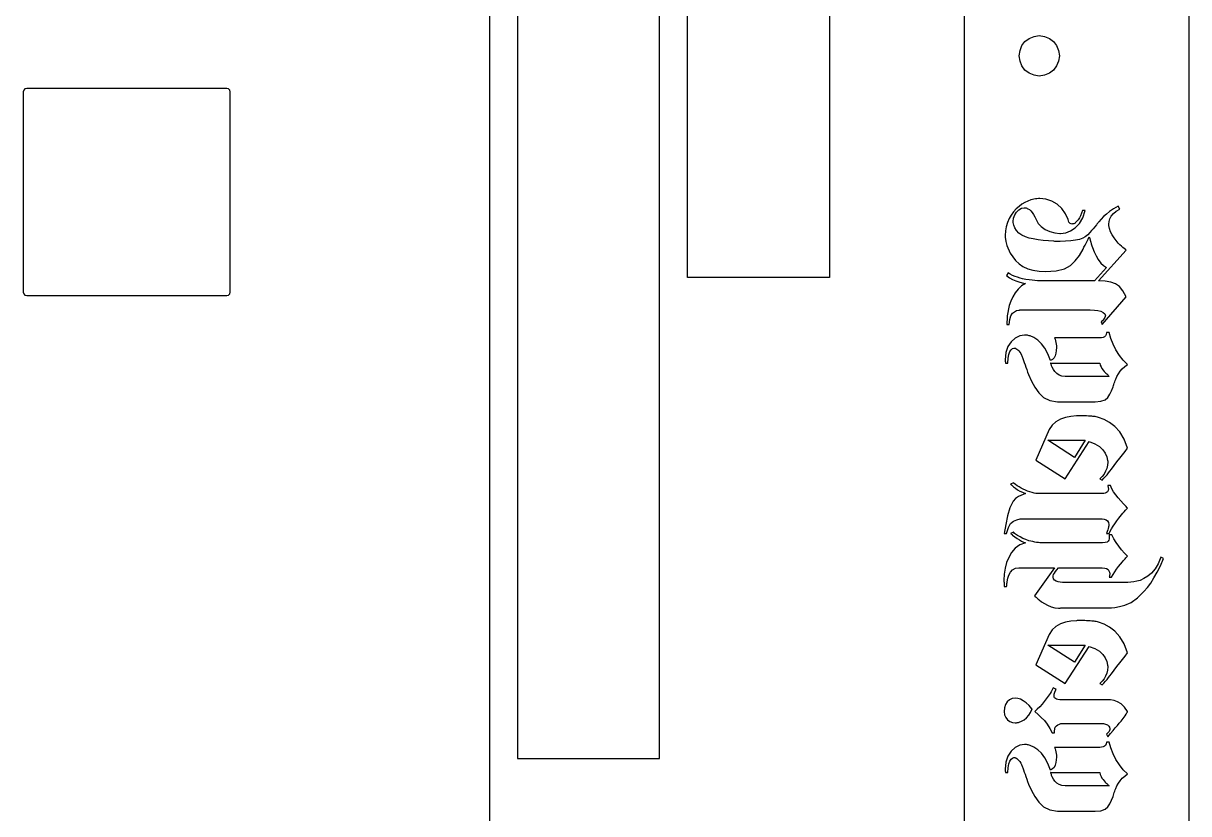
# Model space of a CAD drawing. Extents: x -3 to 2245, y -1140 to 1114.
# Drawn here: x 1950.9 to 2245.5, y 12 to 211.7 of the extents above; entities that cross this region are included whole.
import ezdxf

# ---------------------------------------------------------------- set-up
doc = ezdxf.new("R2010")
doc.units = 0

msp = doc.modelspace()

# ---------------------------------------------------------------- linework, layer by layer
at = {"layer": 'area_engraving'}
for p, q in [((2202.6, 165.451), (2201.89, 164.825)), ((2203.33, 165.982), (2202.6, 165.451)), ((2203.18, 164.967), (2203.89, 165.086)), ((2204.08, 166.428), (2203.33, 165.982)), ((2203.89, 165.086), (2204.03, 165.081)), ((2204.03, 165.081), (2204.19, 165.067)), ((2204.83, 166.797), (2204.08, 166.428)), ((2204.19, 165.067), (2204.36, 165.043)), ((2204.36, 165.043), (2204.52, 164.986)), ((2204.52, 164.986), (2204.68, 164.93)), ((2205.59, 167.091), (2204.83, 166.797)), ((2205.97, 167.196), (2205.59, 167.091)), ((2206.35, 167.281), (2205.97, 167.196)), ((2206.75, 167.347), (2206.35, 167.281)), ((2207.12, 167.395), (2206.75, 167.347)), ((2207.49, 167.423), (2207.12, 167.395)), ((2207.85, 167.433), (2207.49, 167.423)), ((2209.4, 167.271), (2207.85, 167.433)), ((2210.87, 166.788), (2209.4, 167.271)), ((2212.25, 165.982), (2210.87, 166.788)), ((2213.43, 164.887), (2212.25, 165.982)), ((2227.69, 165.47), (2226.49, 164.797)), ((2228.08, 164.787), (2227.69, 165.47)), ((2200.06, 162.36), (2199.66, 161.374)), ((2200.57, 163.27), (2200.06, 162.36)), ((2201.2, 164.105), (2200.57, 163.27)), ((2201.11, 161.63), (2201.21, 162.483)), ((2201.89, 164.825), (2201.2, 164.105)), ((2201.21, 162.483), (2201.49, 163.28)), ((2201.49, 163.28), (2201.97, 164.019)), ((2201.97, 164.019), (2202.54, 164.612)), ((2202.54, 164.612), (2203.18, 164.967)), ((2204.68, 164.93), (2204.83, 164.873)), ((2204.83, 164.873), (2205.2, 164.636)), ((2205.2, 164.636), (2205.56, 164.323)), ((2205.56, 164.323), (2205.93, 163.934)), ((2205.93, 163.934), (2206.27, 163.427)), ((2206.27, 163.427), (2206.6, 162.815)), ((2206.6, 162.815), (2206.92, 162.099)), ((2206.92, 162.099), (2207.44, 161.161)), ((2214.34, 163.593), (2213.43, 164.887)), ((2214.98, 162.099), (2214.34, 163.593)), ((2215.06, 161.763), (2214.98, 162.099)), ((2217.56, 162.057), (2217.24, 161.673)), ((2217.88, 162.526), (2217.56, 162.057)), ((2217.87, 161.09), (2218.71, 162.569)), ((2218.15, 163.081), (2217.88, 162.526)), ((2218.39, 163.721), (2218.15, 163.081)), ((2218.61, 164.446), (2218.39, 163.721)), ((2219.33, 164.446), (2218.61, 164.446)), ((2218.71, 162.569), (2219.33, 164.446)), ((2223.34, 162.237), (2222.79, 161.587)), ((2223.96, 162.877), (2223.34, 162.237)), ((2224.67, 163.507), (2223.96, 162.877)), ((2225.48, 164.143), (2224.67, 163.507)), ((2225.35, 161.649), (2225.55, 162.332)), ((2226.49, 164.797), (2225.48, 164.143)), ((2225.55, 162.332), (2225.9, 162.995)), ((2225.9, 162.995), (2226.43, 163.631)), ((2226.43, 163.631), (2227.15, 164.228)), ((2227.15, 164.228), (2228.08, 164.787)), ((2199.17, 159.231), (2199.11, 158.131)), ((2199.35, 160.312), (2199.17, 159.231)), ((2199.66, 161.374), (2199.35, 160.312)), ((2201.11, 161.578), (2201.11, 161.63)), ((2201.11, 161.535), (2201.11, 161.578)), ((2201.11, 161.502), (2201.11, 161.535)), ((2201.11, 161.45), (2201.11, 161.502)), ((2201.11, 161.407), (2201.11, 161.45)), ((2201.11, 161.374), (2201.11, 161.407)), ((2201.24, 160.672), (2201.11, 161.374)), ((2201.51, 159.99), (2201.24, 160.672)), ((2201.92, 159.326), (2201.51, 159.99)), ((2202.5, 158.714), (2201.92, 159.326)), ((2207.44, 161.161), (2208.21, 160.336)), ((2208.21, 160.336), (2209.22, 159.625)), ((2209.22, 159.625), (2210.39, 159.075)), ((2214.39, 158.776), (2215.62, 159.245)), ((2215.19, 161.492), (2215.06, 161.763)), ((2215.36, 161.289), (2215.19, 161.492)), ((2215.54, 161.123), (2215.36, 161.289)), ((2215.74, 161.023), (2215.54, 161.123)), ((2215.62, 159.245), (2216.81, 160.009)), ((2215.96, 160.99), (2215.74, 161.023)), ((2216.11, 160.999), (2215.96, 160.99)), ((2216.26, 161.028), (2216.11, 160.999)), ((2216.43, 161.075), (2216.26, 161.028)), ((2216.6, 161.146), (2216.43, 161.075)), ((2216.75, 161.246), (2216.6, 161.146)), ((2216.9, 161.374), (2216.75, 161.246)), ((2216.81, 160.009), (2217.87, 161.09)), ((2217.24, 161.673), (2216.9, 161.374)), ((2220.95, 159.326), (2220.49, 158.809)), ((2221.37, 159.814), (2220.95, 159.326)), ((2221.77, 160.312), (2221.37, 159.814)), ((2222.15, 160.819), (2221.77, 160.312)), ((2222.26, 160.938), (2222.15, 160.819)), ((2222.38, 161.066), (2222.26, 160.938)), ((2222.49, 161.203), (2222.38, 161.066)), ((2222.58, 161.341), (2222.49, 161.203)), ((2222.68, 161.469), (2222.58, 161.341)), ((2222.79, 161.587), (2222.68, 161.469)), ((2225.31, 160.947), (2225.35, 161.649)), ((2225.31, 160.895), (2225.31, 160.947)), ((2225.31, 160.852), (2225.31, 160.895)), ((2225.31, 160.819), (2225.31, 160.852)), ((2225.31, 160.762), (2225.31, 160.819)), ((2225.31, 160.706), (2225.31, 160.762)), ((2225.31, 160.649), (2225.31, 160.706)), ((2225.46, 159.833), (2225.31, 160.649)), ((2225.74, 159.037), (2225.46, 159.833)), ((2199.11, 158.131), (2199.11, 158.051)), ((2199.11, 158.051), (2199.11, 157.98)), ((2199.11, 157.98), (2199.11, 157.918)), ((2199.11, 157.918), (2199.11, 157.833)), ((2199.11, 157.833), (2199.11, 157.747)), ((2199.11, 157.747), (2199.11, 157.662)), ((2199.11, 157.662), (2199.21125, 156.60225)), ((2199.21125, 156.60225), (2199.47, 155.562)), ((2203.27, 158.188), (2202.5, 158.714)), ((2204.23, 157.747), (2203.27, 158.188)), ((2205.13, 157.458), (2204.23, 157.747)), ((2206.2, 157.216), (2205.13, 157.458)), ((2207.43, 157.022), (2206.2, 157.216)), ((2208.72, 156.847), (2207.43, 157.022)), ((2210.04, 156.719), (2208.72, 156.847)), ((2211.4, 156.638), (2210.04, 156.719)), ((2210.39, 159.075), (2211.61, 158.733)), ((2211.68, 156.614), (2211.4, 156.638)), ((2211.61, 158.733), (2212.89, 158.601)), ((2211.95, 156.6), (2211.68, 156.614)), ((2212.21, 156.595), (2211.95, 156.6)), ((2212.46, 156.595), (2212.21, 156.595)), ((2212.72, 156.595), (2212.46, 156.595)), ((2212.97, 156.595), (2212.72, 156.595)), ((2212.89, 158.601), (2212.92, 158.601)), ((2212.92, 158.601), (2212.95, 158.601)), ((2212.95, 158.601), (2212.97, 158.601)), ((2212.97, 158.601), (2213.01, 158.601)), ((2214.35, 156.629), (2212.97, 156.595)), ((2213.01, 158.601), (2213.05, 158.601)), ((2213.05, 158.601), (2213.1, 158.601)), ((2213.1, 158.601), (2214.39, 158.776)), ((2215.65, 156.728), (2214.35, 156.629)), ((2216.86, 156.894), (2215.65, 156.728)), ((2217.91, 157.103), (2216.86, 156.894)), ((2218.73, 157.387), (2217.91, 157.103)), ((2219.33, 157.747), (2218.73, 157.387)), ((2219.95, 158.283), (2219.33, 157.747)), ((2219.55, 156.126), (2219.81, 156.647)), ((2219.81, 156.647), (2220.08, 157.188)), ((2220.49, 158.809), (2219.95, 158.283)), ((2220.08, 157.188), (2220.36, 157.747)), ((2220.36, 157.747), (2220.45, 157.316)), ((2220.45, 157.316), (2220.56, 156.875)), ((2220.56, 156.875), (2220.7, 156.425)), ((2220.7, 156.425), (2220.84, 155.965)), ((2226.16, 158.259), (2225.74, 159.037)), ((2226.63, 157.496), (2226.16, 158.259)), ((2227.14, 156.799), (2226.63, 157.496)), ((2227.69, 156.169), (2227.14, 156.799)), ((2228.09, 155.742), (2227.69, 156.169)), ((2199.47, 155.562), (2200.32, 153.585)), ((2200.32, 153.585), (2201.67, 151.731)), ((2217.84, 153.04), (2218.78, 154.633)), ((2218.78, 154.633), (2219.01, 155.121)), ((2219.01, 155.121), (2219.27, 155.619)), ((2219.27, 155.619), (2219.55, 156.126)), ((2220.84, 155.965), (2221, 155.495)), ((2221, 155.495), (2221.17, 155.017)), ((2221.17, 155.017), (2221.57, 153.959)), ((2221.57, 153.959), (2222.06, 152.95)), ((2222.7, 146.654), (2229.7, 154.377)), ((2228.47, 155.372), (2228.09, 155.742)), ((2228.85, 155.059), (2228.47, 155.372)), ((2229.19, 154.775), (2228.85, 155.059)), ((2229.47, 154.547), (2229.19, 154.775)), ((2229.7, 154.377), (2229.47, 154.547)), ((2201.67, 151.731), (2202.58625, 150.918875)), ((2202.58625, 150.918875), (2203.57, 150.214)), ((2214.1, 149.683), (2215.62, 150.537)), ((2215.62, 150.537), (2216.79, 151.674)), ((2216.79, 151.674), (2217.84, 153.04)), ((2222.06, 152.95), (2222.62, 151.987)), ((2222.62, 151.987), (2223.23, 151.125)), ((2223.23, 151.125), (2223.93, 150.47)), ((2223.93, 150.47), (2224.71, 150.025)), ((2199.83, 148.659), (2199.45, 147.977)), ((2199.45, 147.977), (2200.18, 147.389)), ((2200.37, 148.313), (2199.83, 148.659)), ((2200.18, 147.389), (2200.95, 146.934)), ((2200.95, 148.015), (2200.37, 148.313)), ((2201.58, 147.763), (2200.95, 148.015)), ((2202.21, 147.522), (2201.58, 147.763)), ((2202.85, 147.308), (2202.21, 147.522)), ((2203.5, 147.123), (2202.85, 147.308)), ((2203.57, 150.214), (2204.795, 149.65775)), ((2204.795, 149.65775), (2206.11, 149.304)), ((2206.11, 149.304), (2207.68125, 149.0745)), ((2207.68125, 149.0745), (2209.26, 149.001)), ((2209.26, 149.001), (2211.98, 149.171)), ((2211.98, 149.171), (2214.1, 149.683)), ((2224.71, 150.025), (2221.64, 146.654)), ((2200.95, 146.934), (2201.75, 146.611)), ((2202.33, 144.568), (2201.63, 143.625)), ((2201.75, 146.611), (2202.56, 146.37)), ((2203.18, 145.35), (2202.33, 144.568)), ((2202.56, 146.37), (2203.38, 146.156)), ((2204.19, 145.971), (2203.18, 145.35)), ((2203.38, 146.156), (2204.23, 145.971)), ((2204.32, 146.972), (2203.5, 147.123)), ((2204.23, 145.971), (2204.19, 145.971)), ((2205.11, 146.858), (2204.32, 146.972)), ((2205.89, 146.782), (2205.11, 146.858)), ((2206.62, 146.711), (2205.89, 146.782)), ((2207.28, 146.668), (2206.62, 146.711)), ((2207.85, 146.654), (2207.28, 146.668)), ((2221.64, 146.654), (2207.85, 146.654)), ((2224.39, 146.569), (2222.7, 146.654)), ((2225.81, 146.313), (2224.39, 146.569)), ((2226.97, 145.886), (2225.81, 146.313)), ((2227.96, 145.18), (2226.97, 145.886)), ((2228.87, 144.084), (2227.96, 145.18)), ((2200.53, 141.52), (2200.13, 140.425)), ((2201.02, 142.586), (2200.53, 141.52)), ((2201.63, 143.625), (2201.02, 142.586)), ((2223.64, 135.561), (2229.7, 142.601)), ((2229.7, 142.601), (2228.87, 144.084)), ((2199.73, 138.642), (2199.62, 137.779)), ((2199.9, 139.524), (2199.73, 138.642)), ((2200.13, 140.425), (2199.9, 139.524)), ((2200.94, 138.419), (2201.45, 138.832)), ((2201.45, 138.832), (2201.99, 139.102)), ((2201.99, 139.102), (2202.56, 139.23)), ((2202.56, 139.23), (2202.68, 139.254)), ((2202.68, 139.254), (2202.79, 139.268)), ((2202.79, 139.268), (2202.91, 139.273)), ((2202.91, 139.273), (2203, 139.273)), ((2203, 139.273), (2203.09, 139.273)), ((2203.09, 139.273), (2203.2, 139.273)), ((2203.2, 139.273), (2220.61, 139.273)), ((2220.61, 139.273), (2221.63, 139.235)), ((2221.63, 139.235), (2222.53, 139.121)), ((2222.53, 139.121), (2223.3, 138.931)), ((2223.3, 138.931), (2223.9, 138.637)), ((2223.9, 138.637), (2224.27, 138.268)), ((2199.51, 136.205), (2199.49, 135.561)), ((2199.49, 135.561), (2200.13, 135.561)), ((2199.55, 136.945), (2199.51, 136.205)), ((2199.62, 137.779), (2199.55, 136.945)), ((2200.13, 135.561), (2200.24, 136.826)), ((2200.24, 136.826), (2200.51, 137.779)), ((2200.51, 137.779), (2200.94, 138.419)), ((2223.68, 136.547), (2223.34, 136.243)), ((2223.34, 136.243), (2223.64, 135.561)), ((2223.95, 136.831), (2223.68, 136.547)), ((2224.15, 137.097), (2223.95, 136.831)), ((2224.3, 137.348), (2224.15, 137.097)), ((2224.27, 138.268), (2224.41, 137.822)), ((2224.38, 137.59), (2224.3, 137.348)), ((2224.41, 137.822), (2224.38, 137.59)), ((2202.76, 132.736), (2201.63, 132.182)), ((2204.01, 132.921), (2202.76, 132.736)), ((2204.24, 132.917), (2204.01, 132.921)), ((2204.47, 132.902), (2204.24, 132.917)), ((2204.7, 132.879), (2204.47, 132.902)), ((2204.92, 132.822), (2204.7, 132.879)), ((2205.15, 132.765), (2204.92, 132.822)), ((2205.38, 132.708), (2205.15, 132.765)), ((2206.37, 132.281), (2205.38, 132.708)), ((2224.47, 132.727), (2224.2, 132.495)), ((2224.63, 133.082), (2224.47, 132.727)), ((2224.66, 133.561), (2224.63, 133.082)), ((2225.39, 133.561), (2224.66, 133.561)), ((2225.79, 132.068), (2225.39, 133.561)), ((2199.79, 130.01), (2199.29, 128.489)), ((2200.6, 131.257), (2199.79, 130.01)), ((2201.63, 132.182), (2200.6, 131.257)), ((2200.9, 129.517), (2201.28, 129.636)), ((2201.28, 129.636), (2201.37, 129.636)), ((2201.37, 129.636), (2201.45, 129.636)), ((2201.45, 129.636), (2201.54, 129.636)), ((2201.54, 129.636), (2201.6, 129.608)), ((2207.33, 131.627), (2206.37, 132.281)), ((2208.28, 130.745), (2207.33, 131.627)), ((2209.14, 129.589), (2208.28, 130.745)), ((2211.57, 132.196), (2211.7, 131.864)), ((2222.36, 132.196), (2211.57, 132.196)), ((2211.7, 131.864), (2211.81, 131.494)), ((2211.81, 131.494), (2211.91, 131.087)), ((2211.91, 131.087), (2211.98, 130.655)), ((2211.98, 130.655), (2212.02, 130.214)), ((2212.04, 129.764), (2212, 129.043)), ((2212.02, 130.214), (2212.04, 129.764)), ((2222.47, 132.196), (2222.36, 132.196)), ((2222.59, 132.196), (2222.47, 132.196)), ((2222.7, 132.196), (2222.59, 132.196)), ((2222.82, 132.196), (2222.7, 132.196)), ((2222.93, 132.196), (2222.82, 132.196)), ((2223.04, 132.196), (2222.93, 132.196)), ((2223.46, 132.248), (2223.04, 132.196)), ((2223.84, 132.348), (2223.46, 132.248)), ((2224.2, 132.495), (2223.84, 132.348)), ((2226.36, 130.603), (2225.79, 132.068)), ((2227.1, 129.167), (2226.36, 130.603)), ((2199.29, 128.489), (2199.11, 126.692)), ((2199.11, 126.692), (2199.11, 126.611)), ((2199.79, 125.839), (2199.86, 127.071)), ((2199.86, 127.071), (2200.02, 128.038)), ((2200.02, 128.038), (2200.26, 128.74)), ((2200.26, 128.74), (2200.56, 129.219)), ((2200.56, 129.219), (2200.9, 129.517)), ((2201.6, 129.608), (2201.67, 129.579)), ((2201.67, 129.579), (2201.75, 129.551)), ((2201.75, 129.551), (2202.01, 129.385)), ((2202.01, 129.385), (2202.28, 129.171)), ((2202.28, 129.171), (2202.56, 128.911)), ((2202.56, 128.911), (2202.81, 128.602)), ((2202.81, 128.602), (2203.02, 128.247)), ((2203.02, 128.247), (2203.2, 127.844)), ((2203.2, 127.844), (2203.29, 127.645)), ((2203.29, 127.645), (2203.37, 127.446)), ((2203.37, 127.446), (2203.46, 127.247)), ((2203.46, 127.247), (2203.55, 127.014)), ((2203.55, 127.014), (2203.63, 126.773)), ((2203.63, 126.773), (2203.72, 126.521)), ((2209.89, 128.166), (2209.14, 129.589)), ((2210.54, 126.479), (2209.89, 128.166)), ((2211.07, 126.749), (2210.58, 126.479)), ((2211.46, 127.161), (2211.07, 126.749)), ((2211.74, 127.716), (2211.46, 127.161)), ((2211.9, 128.361), (2211.74, 127.716)), ((2212, 129.043), (2211.9, 128.361)), ((2227.97, 127.792), (2227.1, 129.167)), ((2228.95, 126.569), (2227.97, 127.792)), ((2199.11, 126.611), (2199.11, 126.54)), ((2199.11, 126.54), (2199.11, 126.479)), ((2199.11, 126.479), (2199.11, 126.398)), ((2199.11, 126.398), (2199.11, 126.327)), ((2199.11, 126.327), (2199.11, 126.265)), ((2199.11, 126.265), (2199.11, 126.208)), ((2199.11, 126.208), (2199.13, 126.152)), ((2199.13, 126.152), (2199.15, 126.095)), ((2199.15, 126.095), (2199.15, 126.009)), ((2199.15, 126.009), (2199.15, 125.924)), ((2199.15, 125.924), (2199.15, 125.839)), ((2199.15, 125.839), (2199.79, 125.839)), ((2203.72, 126.521), (2203.91, 125.971)), ((2203.91, 125.971), (2204.11, 125.403)), ((2204.11, 125.403), (2204.31, 124.815)), ((2204.31, 124.815), (2204.52, 124.189)), ((2204.52, 124.189), (2204.75, 123.563)), ((2210.58, 126.479), (2210.54, 126.479)), ((2210.54, 125.839), (2223, 125.839)), ((2210.59, 125.839), (2210.54, 125.839)), ((2210.62, 125.668), (2210.59, 125.839)), ((2210.68, 125.497), (2210.62, 125.668)), ((2210.76, 125.327), (2210.68, 125.497)), ((2210.82, 125.132), (2210.76, 125.327)), ((2210.89, 124.947), (2210.82, 125.132)), ((2210.97, 124.772), (2210.89, 124.947)), ((2211.27, 124.217), (2210.97, 124.772)), ((2211.67, 123.691), (2211.27, 124.217)), ((2223, 125.839), (2223.14, 125.346)), ((2223.14, 125.346), (2223.32, 124.89)), ((2223.32, 124.89), (2223.56, 124.473)), ((2223.56, 124.473), (2223.82, 124.094)), ((2223.82, 124.094), (2224.09, 123.753)), ((2224.09, 123.753), (2224.37, 123.449)), ((2227.72, 123.132), (2228.16, 123.791)), ((2228.16, 123.791), (2228.68, 124.397)), ((2228.68, 124.397), (2229.3, 124.966)), ((2230.04, 125.497), (2228.95, 126.569)), ((2229.3, 124.966), (2230.04, 125.497)), ((2204.75, 123.563), (2205, 122.937)), ((2205, 122.937), (2205.7, 121.306)), ((2205.7, 121.306), (2206.55, 119.77)), ((2212.16, 123.193), (2211.67, 123.691)), ((2212.76, 122.79), (2212.16, 123.193)), ((2213.45, 122.549), (2212.76, 122.79)), ((2214.25, 122.468), (2213.45, 122.549)), ((2225.39, 122.468), (2214.25, 122.468)), ((2224.37, 123.449), (2224.56, 123.26)), ((2224.56, 123.26), (2224.75, 123.089)), ((2224.75, 123.089), (2224.92, 122.937)), ((2224.92, 122.937), (2225.09, 122.771)), ((2225.09, 122.771), (2225.24, 122.615)), ((2225.24, 122.615), (2225.39, 122.468)), ((2226.56, 120.467), (2226.67, 120.804)), ((2226.67, 120.804), (2226.79, 121.122)), ((2226.79, 121.122), (2226.92, 121.449)), ((2226.92, 121.449), (2227.05, 121.785)), ((2227.05, 121.785), (2227.35, 122.463)), ((2227.35, 122.463), (2227.72, 123.132)), ((2206.55, 119.77), (2207.56, 118.329)), ((2207.56, 118.329), (2208.8, 117.149)), ((2225.05, 117.177), (2225.56, 117.964)), ((2225.56, 117.964), (2226, 118.846)), ((2226, 118.846), (2226.37, 119.823)), ((2226.37, 119.823), (2226.46, 120.14)), ((2226.46, 120.14), (2226.56, 120.467)), ((2208.8, 117.149), (2210.38, 116.395)), ((2210.38, 116.395), (2212.29, 116.068)), ((2212.29, 116.068), (2221.29, 116.068)), ((2221.29, 116.068), (2221.4, 116.068)), ((2221.4, 116.068), (2221.5, 116.068)), ((2221.5, 116.068), (2221.59, 116.068)), ((2221.59, 116.068), (2221.68, 116.068)), ((2221.68, 116.068), (2221.76, 116.068)), ((2221.76, 116.068), (2221.85, 116.068)), ((2221.85, 116.068), (2223.27, 116.191)), ((2223.27, 116.191), (2224.33, 116.561)), ((2224.33, 116.561), (2225.05, 117.177)), ((2214.36, 112.082), (2213.06, 111.669)), ((2215.71, 112.352), (2214.36, 112.082)), ((2217.11, 112.48), (2215.71, 112.352)), ((2217.31, 112.504), (2217.11, 112.48)), ((2217.51, 112.518), (2217.31, 112.504)), ((2217.71, 112.523), (2217.51, 112.518)), ((2217.89, 112.523), (2217.71, 112.523)), ((2218.07, 112.523), (2217.89, 112.523)), ((2218.27, 112.523), (2218.07, 112.523)), ((2218.74, 112.518), (2218.27, 112.523)), ((2219.21, 112.504), (2218.74, 112.518)), ((2219.67, 112.48), (2219.21, 112.504)), ((2220.12, 112.451), (2219.67, 112.48)), ((2220.56, 112.423), (2220.12, 112.451)), ((2221, 112.395), (2220.56, 112.423)), ((2221.28, 112.366), (2221, 112.395)), ((2221.56, 112.338), (2221.28, 112.366)), ((2221.85, 112.309), (2221.56, 112.338)), ((2222.13, 112.248), (2221.85, 112.309)), ((2222.42, 112.177), (2222.13, 112.248)), ((2222.7, 112.096), (2222.42, 112.177)), ((2224.11, 111.598), (2222.7, 112.096)), ((2210.24, 109.024), (2206.87, 101.301)), ((2210.94, 110.152), (2210.24, 109.024)), ((2211.87, 111.034), (2210.94, 110.152)), ((2213.06, 111.669), (2211.87, 111.034)), ((2225.49, 110.844), (2224.11, 111.598)), ((2226.84, 109.835), (2225.49, 110.844)), ((2228.09, 108.446), (2226.84, 109.835)), ((2209.86, 106.336), (2219.29, 106.336)), ((2216.6, 101.984), (2209.86, 106.336)), ((2209.86, 106.336), (2209.86, 106.336)), ((2219.29, 106.336), (2216.6, 101.984)), ((2229.15, 106.611), (2228.09, 108.446)), ((2230.04, 104.331), (2229.15, 106.611)), ((2214.25, 96.6079), (2220.31, 105.995)), ((2220.31, 105.995), (2221.76, 105.426)), ((2221.76, 105.426), (2222.91, 104.743)), ((2222.91, 104.743), (2223.77, 103.947)), ((2223.77, 103.947), (2224.38, 103.079)), ((2228.71, 102.681), (2229.38, 103.52)), ((2229.38, 103.52), (2230.04, 104.331)), ((2206.87, 101.301), (2214.25, 96.6079)), ((2206.87, 101.301), (2206.87, 101.301)), ((2224.38, 103.079), (2224.77, 102.183)), ((2224.77, 102.183), (2224.96, 101.259)), ((2225.01, 100.789), (2224.95, 100.002)), ((2224.96, 101.259), (2224.99, 101.178)), ((2224.99, 101.178), (2225, 101.107)), ((2225, 101.107), (2225.01, 101.045)), ((2225.01, 101.045), (2225.01, 100.96)), ((2225.01, 100.96), (2225.01, 100.875)), ((2225.01, 100.875), (2225.01, 100.789)), ((2226.65, 99.9739), (2227.35, 100.898)), ((2227.35, 100.898), (2228.04, 101.813)), ((2228.04, 101.813), (2228.71, 102.681)), ((2224.09, 97.7836), (2223.6, 97.1579)), ((2224.49, 98.4853), (2224.09, 97.7836)), ((2224.46, 97.1768), (2224.84, 97.6319)), ((2224.78, 99.2343), (2224.49, 98.4853)), ((2224.95, 100.002), (2224.78, 99.2343)), ((2224.84, 97.6319), (2225.21, 98.0918)), ((2225.21, 98.0918), (2225.58, 98.5611)), ((2225.58, 98.5611), (2225.95, 99.0399)), ((2225.95, 99.0399), (2226.65, 99.9739)), ((2201.2, 95.5506), (2200.47, 95.2093)), ((2200.47, 95.2093), (2200.53, 95.1809)), ((2200.53, 95.1809), (2200.57, 95.1524)), ((2200.57, 95.1524), (2200.6, 95.124)), ((2200.6, 95.124), (2200.63, 95.0955)), ((2200.63, 95.0955), (2200.66, 95.0671)), ((2200.66, 95.0671), (2200.69, 95.0386)), ((2200.69, 95.0386), (2201.18, 94.6025)), ((2201.18, 94.6025), (2201.69, 94.2043)), ((2201.23, 95.5269), (2201.2, 95.5506)), ((2201.26, 95.5127), (2201.23, 95.5269)), ((2201.28, 95.508), (2201.26, 95.5127)), ((2201.29, 95.4795), (2201.28, 95.508)), ((2201.3, 95.4511), (2201.29, 95.4795)), ((2201.33, 95.4226), (2201.3, 95.4511)), ((2201.7, 95.1145), (2201.33, 95.4226)), ((2202.12, 94.8158), (2201.7, 95.1145)), ((2202.61, 94.5266), (2202.12, 94.8158)), ((2203.12, 94.228), (2202.61, 94.5266)), ((2223.6, 97.1579), (2223.04, 96.6079)), ((2223.04, 96.6079), (2223.64, 96.2666)), ((2223.64, 96.2666), (2224.06, 96.7217)), ((2224.06, 96.7217), (2224.46, 97.1768)), ((2225.73, 94.868), (2225.01, 94.868)), ((2225.01, 94.868), (2225.06, 94.7258)), ((2225.06, 94.7258), (2225.1, 94.5835)), ((2225.1, 94.5835), (2225.13, 94.4413)), ((2225.13, 94.4413), (2225.16, 94.3038)), ((2225.16, 94.3038), (2225.17, 94.1758)), ((2226.05, 94.0763), (2225.73, 94.868)), ((2201.705, 91.599488), (2201.11, 90.9284)), ((2201.69, 94.2043), (2202.22, 93.844)), ((2202.42, 92.1373), (2201.705, 91.599488)), ((2202.22, 93.844), (2202.81, 93.5074)), ((2204.19, 92.8626), (2202.42, 92.1373)), ((2202.81, 93.5074), (2203.47, 93.1803)), ((2203.65, 93.9577), (2203.12, 94.228)), ((2203.47, 93.1803), (2204.23, 92.8626)), ((2204.19, 93.716), (2203.65, 93.9577)), ((2204.77, 93.4789), (2204.19, 93.716)), ((2204.23, 92.8626), (2204.19, 92.8626)), ((2205.34, 93.2798), (2204.77, 93.4789)), ((2205.89, 93.1186), (2205.34, 93.2798)), ((2206.39, 92.9764), (2205.89, 93.1186)), ((2206.82, 92.8911), (2206.39, 92.9764)), ((2207.17, 92.8626), (2206.82, 92.8911)), ((2222.7, 92.8626), (2207.17, 92.8626)), ((2222.77, 92.8626), (2222.7, 92.8626)), ((2222.85, 92.8626), (2222.77, 92.8626)), ((2222.96, 92.8626), (2222.85, 92.8626)), ((2223.04, 92.8626), (2222.96, 92.8626)), ((2223.13, 92.8626), (2223.04, 92.8626)), ((2223.21, 92.8626), (2223.13, 92.8626)), ((2223.25, 92.8626), (2223.21, 92.8626)), ((2223.29, 92.8626), (2223.25, 92.8626)), ((2223.34, 92.8626), (2223.29, 92.8626)), ((2223.38, 92.8626), (2223.34, 92.8626)), ((2223.42, 92.8626), (2223.38, 92.8626)), ((2223.47, 92.8626), (2223.42, 92.8626)), ((2223.5, 92.8626), (2223.47, 92.8626)), ((2223.55, 92.8626), (2223.5, 92.8626)), ((2223.6, 92.8626), (2223.55, 92.8626)), ((2223.63, 92.8626), (2223.6, 92.8626)), ((2223.66, 92.8626), (2223.63, 92.8626)), ((2223.68, 92.8626), (2223.66, 92.8626)), ((2224.04, 92.9101), (2223.68, 92.8626)), ((2224.39, 92.9954), (2224.04, 92.9101)), ((2224.71, 93.1186), (2224.39, 92.9954)), ((2224.97, 93.3177), (2224.71, 93.1186)), ((2225.13, 93.6306), (2224.97, 93.3177)), ((2225.18, 94.0573), (2225.13, 93.6306)), ((2225.17, 94.1758), (2225.18, 94.0573)), ((2226.49, 93.294), (2226.05, 94.0763)), ((2227.05, 92.5213), (2226.49, 93.294)), ((2227.67, 91.7628), (2227.05, 92.5213)), ((2228.31, 91.0232), (2227.67, 91.7628)), ((2200.26, 89.2359), (2199.69, 87.2116)), ((2201.11, 90.9284), (2200.26, 89.2359)), ((2228.97, 90.3026), (2228.31, 91.0232)), ((2229.17, 90.1083), (2228.97, 90.3026)), ((2229.35, 89.9234), (2229.17, 90.1083)), ((2229.19, 88.2641), (2229.53, 88.6481)), ((2229.53, 89.748), (2229.35, 89.9234)), ((2229.7, 89.5536), (2229.53, 89.748)), ((2229.53, 88.6481), (2229.87, 89.0226)), ((2229.87, 89.3687), (2229.7, 89.5536)), ((2230.04, 89.1933), (2229.87, 89.3687)), ((2229.87, 89.0226), (2229.9, 89.0511)), ((2229.9, 89.0511), (2229.93, 89.0795)), ((2229.93, 89.0795), (2229.96, 89.108)), ((2229.96, 89.108), (2229.98, 89.1364)), ((2229.98, 89.1364), (2230.01, 89.1649)), ((2230.01, 89.1649), (2230.04, 89.1933)), ((2199.69, 87.2116), (2199.22, 85.0641)), ((2200.47, 85.2964), (2201.2, 85.9079)), ((2201.2, 85.9079), (2202.01, 86.2398)), ((2202.01, 86.2398), (2202.91, 86.4389)), ((2202.91, 86.4389), (2203.89, 86.5053)), ((2203.89, 86.5053), (2223, 86.5053)), ((2223, 86.5053), (2223.59, 86.4768)), ((2223.59, 86.4768), (2224.12, 86.3915)), ((2224.12, 86.3915), (2224.58, 86.2493)), ((2224.58, 86.2493), (2224.94, 85.998)), ((2224.94, 85.998), (2225.17, 85.5856)), ((2225.17, 85.5856), (2225.26, 85.0119)), ((2226.82, 85.249), (2227.3, 85.9317)), ((2227.3, 85.9317), (2227.82, 86.6333)), ((2227.82, 86.6333), (2228.16, 87.0552)), ((2228.16, 87.0552), (2228.51, 87.4677)), ((2228.51, 87.4677), (2228.85, 87.8706)), ((2228.85, 87.8706), (2229.19, 88.2641)), ((2199.22, 85.0641), (2198.85, 82.7933)), ((2198.85, 82.7933), (2199.45, 82.7933)), ((2199.45, 82.7933), (2199.89, 84.2582)), ((2199.89, 84.2582), (2200.47, 85.2964)), ((2201.2, 83.1339), (2200.47, 82.7926)), ((2200.47, 82.7926), (2200.58, 82.712)), ((2200.58, 82.712), (2200.68, 82.6409)), ((2200.68, 82.6409), (2200.77, 82.5792)), ((2200.77, 82.5792), (2200.83, 82.5176)), ((2200.83, 82.5176), (2200.89, 82.4465)), ((2201.23, 83.1102), (2201.2, 83.1339)), ((2201.26, 83.096), (2201.23, 83.1102)), ((2201.28, 83.0913), (2201.26, 83.096)), ((2201.28, 83.0628), (2201.28, 83.0913)), ((2201.28, 83.0344), (2201.28, 83.0628)), ((2201.28, 83.0059), (2201.28, 83.0344)), ((2201.42125, 82.78995), (2201.28, 83.0059)), ((2201.69, 82.6361), (2201.42125, 82.78995)), ((2202.21, 82.2664), (2201.69, 82.6361)), ((2224.89, 83.2579), (2224.71, 82.7933)), ((2224.71, 82.7933), (2225.35, 82.7933)), ((2225.03, 83.6845), (2224.89, 83.2579)), ((2225.13, 84.0733), (2225.03, 83.6845)), ((2225.21, 84.4241), (2225.13, 84.0733)), ((2225.25, 84.737), (2225.21, 84.4241)), ((2225.26, 85.0119), (2225.25, 84.737)), ((2225.35, 82.7933), (2225.61, 83.3337)), ((2225.61, 83.3337), (2225.95, 83.9311)), ((2225.95, 83.9311), (2226.37, 84.5853)), ((2226.37, 84.5853), (2226.82, 85.249)), ((2200.89, 82.4465), (2200.94, 82.3659)), ((2200.94, 82.3659), (2201.53, 81.8871)), ((2201.53, 81.8871), (2202.12, 81.4747)), ((2202.79, 79.8865), (2201.61, 79.0616)), ((2202.12, 81.4747), (2202.69, 81.1286)), ((2202.86, 81.8966), (2202.21, 82.2664)), ((2202.69, 81.1286), (2203.24, 80.8441)), ((2204.23, 80.4459), (2202.79, 79.8865)), ((2203.58, 81.5458), (2202.86, 81.8966)), ((2203.24, 80.8441), (2203.75, 80.6166)), ((2204.32, 81.2329), (2203.58, 81.5458)), ((2203.75, 80.6166), (2204.23, 80.4459)), ((2205.08, 80.9579), (2204.32, 81.2329)), ((2205.59, 80.8252), (2205.08, 80.9579)), ((2206.09, 80.7114), (2205.59, 80.8252)), ((2206.57, 80.6166), (2206.09, 80.7114)), ((2207.04, 80.5218), (2206.57, 80.6166)), ((2207.47, 80.4649), (2207.04, 80.5218)), ((2207.85, 80.4459), (2207.47, 80.4649)), ((2223.68, 80.4459), (2207.85, 80.4459)), ((2224.36, 80.4886), (2223.68, 80.4459)), ((2224.84, 80.6166), (2224.36, 80.4886)), ((2225.13, 80.8299), (2224.84, 80.6166)), ((2225.3, 81.1001), (2225.13, 80.8299)), ((2225.38, 81.3988), (2225.3, 81.1001)), ((2226.03, 82.4513), (2225.35, 82.4513)), ((2225.35, 82.4513), (2225.37, 82.3944)), ((2225.37, 82.3944), (2225.39, 82.3375)), ((2225.39, 81.7259), (2225.38, 81.3988)), ((2225.39, 82.3375), (2225.39, 82.2806)), ((2225.39, 82.2806), (2225.39, 82.2189)), ((2225.39, 82.2189), (2225.39, 82.1478)), ((2225.39, 82.1478), (2225.39, 82.0672)), ((2225.39, 82.0672), (2225.39, 82.0103)), ((2225.39, 82.0103), (2225.39, 81.9535)), ((2225.39, 81.9535), (2225.39, 81.8966)), ((2225.39, 81.8966), (2225.39, 81.8397)), ((2225.39, 81.8397), (2225.39, 81.7828)), ((2225.39, 81.7828), (2225.39, 81.7259)), ((2226.57, 81.4652), (2226.03, 82.4513)), ((2227.17, 80.4981), (2226.57, 81.4652)), ((2227.82, 79.5499), (2227.17, 80.4981)), ((2228.52, 78.6302), (2227.82, 79.5499)), ((2199.98, 76.7197), (2199.43, 75.4113)), ((2200.69, 77.9713), (2199.98, 76.7197)), ((2201.61, 79.0616), (2200.69, 77.9713)), ((2229.26, 77.8053), (2228.52, 78.6302)), ((2230.04, 77.0753), (2229.26, 77.8053)), ((2229.4, 76.3926), (2229.6, 76.6391)), ((2229.6, 76.6391), (2229.82, 76.8667)), ((2229.82, 76.8667), (2230.04, 77.0753)), ((2238.45, 76.7766), (2237.77, 75.1363)), ((2239.09, 76.4353), (2238.45, 76.7766)), ((2199.06, 74.0459), (2198.97, 73.5102)), ((2199.43, 75.4113), (2199.06, 74.0459)), ((2200.97, 73.6145), (2201.66, 73.9701)), ((2201.66, 73.9701), (2202.52, 74.0886)), ((2202.52, 74.0886), (2211.57, 74.0886)), ((2211.57, 74.0886), (2206.53, 67.0059)), ((2211.57, 74.0886), (2211.57, 74.0886)), ((2212.13, 73.6003), (2212.59, 74.0886)), ((2212.59, 74.0886), (2223.64, 74.0886)), ((2223.64, 74.0886), (2224.26, 74.0412)), ((2224.26, 74.0412), (2224.74, 73.899)), ((2224.74, 73.899), (2225.09, 73.6619)), ((2225.09, 73.6619), (2225.33, 73.349)), ((2226.8, 73.1025), (2227.27, 73.7899)), ((2227.27, 73.7899), (2227.75, 74.4299)), ((2227.75, 74.4299), (2228.23, 75.0415)), ((2228.23, 75.0415), (2228.72, 75.6246)), ((2228.72, 75.6246), (2228.95, 75.8806)), ((2228.95, 75.8806), (2229.17, 76.1366)), ((2229.17, 76.1366), (2229.4, 76.3926)), ((2236.99, 73.7994), (2236.1, 72.7659)), ((2237.77, 75.1363), (2236.99, 73.7994)), ((2237.53, 72.984), (2238.33, 74.6196)), ((2238.33, 74.6196), (2239.09, 76.4353)), ((2198.78, 71.4622), (2198.77, 70.9739)), ((2198.77, 70.9739), (2198.77, 70.6705)), ((2198.8, 71.96), (2198.78, 71.4622)), ((2198.85, 72.4673), (2198.8, 71.96)), ((2198.89, 72.984), (2198.85, 72.4673)), ((2198.97, 73.5102), (2198.89, 72.984)), ((2199.58, 70.5899), (2199.75, 71.448)), ((2199.75, 71.448), (2200.03, 72.2587)), ((2200.03, 72.2587), (2200.43, 73.0219)), ((2200.43, 73.0219), (2200.97, 73.6145)), ((2211.18, 71.7419), (2211.22, 72.0453)), ((2211.27, 71.3058), (2211.18, 71.7419)), ((2211.22, 72.0453), (2211.33, 72.3867)), ((2211.52, 70.9644), (2211.27, 71.3058)), ((2211.33, 72.3867), (2211.52, 72.7659)), ((2211.52, 72.7659), (2211.77, 73.1594)), ((2211.95, 70.7179), (2211.52, 70.9644)), ((2211.77, 73.1594), (2212.13, 73.6003)), ((2212.48, 70.5473), (2211.95, 70.7179)), ((2225.33, 73.349), (2225.47, 72.9793)), ((2225.42, 71.8415), (2225.39, 71.6993)), ((2225.39, 71.6993), (2225.99, 71.6993)), ((2225.45, 71.9837), (2225.42, 71.8415)), ((2225.48, 72.1259), (2225.45, 71.9837)), ((2225.47, 72.9793), (2225.52, 72.5526)), ((2225.5, 72.2682), (2225.48, 72.1259)), ((2225.51, 72.4104), (2225.5, 72.2682)), ((2225.52, 72.5526), (2225.51, 72.4104)), ((2225.99, 71.6993), (2226.38, 72.4056)), ((2226.38, 72.4056), (2226.8, 73.1025)), ((2233.2, 70.9313), (2232.41, 70.6895)), ((2234.18, 71.3627), (2233.2, 70.9313)), ((2235.15, 71.9742), (2234.18, 71.3627)), ((2236.1, 72.7659), (2235.15, 71.9742)), ((2235.87, 70.2344), (2236.7, 71.5286)), ((2236.7, 71.5286), (2237.53, 72.984)), ((2198.77, 70.6705), (2198.79, 70.3861)), ((2198.79, 70.3861), (2198.81, 70.1206)), ((2198.81, 70.1206), (2198.81, 69.8456)), ((2198.81, 69.8456), (2198.83, 69.5896)), ((2198.83, 69.5896), (2198.85, 69.3526)), ((2198.85, 69.3526), (2199.45, 69.3526)), ((2199.45, 69.3526), (2199.48, 69.5517)), ((2199.48, 69.5517), (2199.51, 69.7508)), ((2199.51, 69.7508), (2199.53, 69.9499)), ((2199.53, 69.9499), (2199.54, 70.1538)), ((2199.54, 70.1538), (2199.55, 70.3671)), ((2199.55, 70.3671), (2199.58, 70.5899)), ((2213.03, 70.4335), (2212.48, 70.5473)), ((2213.61, 70.3766), (2213.03, 70.4335)), ((2213.67, 70.3766), (2213.61, 70.3766)), ((2213.73, 70.3766), (2213.67, 70.3766)), ((2213.79, 70.3766), (2213.73, 70.3766)), ((2213.84, 70.3766), (2213.79, 70.3766)), ((2213.88, 70.3766), (2213.84, 70.3766)), ((2213.91, 70.3766), (2213.88, 70.3766)), ((2228.42, 70.3766), (2213.91, 70.3766)), ((2228.48, 70.3766), (2228.42, 70.3766)), ((2228.55, 70.3766), (2228.48, 70.3766)), ((2228.63, 70.3766), (2228.55, 70.3766)), ((2228.69, 70.3766), (2228.63, 70.3766)), ((2228.75, 70.3766), (2228.69, 70.3766)), ((2228.8, 70.3766), (2228.75, 70.3766)), ((2229.43, 70.3861), (2228.8, 70.3766)), ((2230.11, 70.4145), (2229.43, 70.3861)), ((2230.85, 70.4619), (2230.11, 70.4145)), ((2231.62, 70.5331), (2230.85, 70.4619)), ((2232.41, 70.6895), (2231.62, 70.5331)), ((2232.51, 66.4797), (2234.18, 68.0726)), ((2234.18, 68.0726), (2235.03, 69.0824)), ((2235.03, 69.0824), (2235.87, 70.2344)), ((2206.53, 67.0059), (2206.71, 66.859)), ((2206.71, 66.859), (2206.89, 66.7025)), ((2206.89, 66.7025), (2207.09, 66.5366)), ((2207.09, 66.5366), (2207.26, 66.366)), ((2207.26, 66.366), (2207.45, 66.1953)), ((2207.45, 66.1953), (2207.64, 66.0246)), ((2207.64, 66.0246), (2208.3, 65.5268)), ((2208.3, 65.5268), (2209.03, 65.0575)), ((2209.03, 65.0575), (2209.82, 64.6166)), ((2229.36, 64.6593), (2230.9, 65.3419)), ((2230.9, 65.3419), (2232.51, 66.4797)), ((2209.82, 64.6166), (2210.68, 64.2374)), ((2210.68, 64.2374), (2211.6, 64.0098)), ((2211.6, 64.0098), (2212.59, 63.9339)), ((2212.59, 63.9339), (2212.7, 63.9339)), ((2212.7, 63.9339), (2212.82, 63.9339)), ((2212.82, 63.9339), (2212.93, 63.9339)), ((2212.93, 63.9339), (2213.03, 63.9387)), ((2213.03, 63.9387), (2213.14, 63.9529)), ((2213.14, 63.9529), (2213.27, 63.9766)), ((2213.27, 63.9766), (2225.99, 63.9766)), ((2225.99, 63.9766), (2226.84, 64.0525)), ((2226.84, 64.0525), (2227.96, 64.28)), ((2227.96, 64.28), (2229.36, 64.6593)), ((2211.87, 59.284), (2210.94, 58.4023)), ((2213.06, 59.9193), (2211.87, 59.284)), ((2214.36, 60.3317), (2213.06, 59.9193)), ((2215.71, 60.602), (2214.36, 60.3317)), ((2217.11, 60.73), (2215.71, 60.602)), ((2217.31, 60.7537), (2217.11, 60.73)), ((2217.51, 60.7679), (2217.31, 60.7537)), ((2217.71, 60.7726), (2217.51, 60.7679)), ((2217.89, 60.7726), (2217.71, 60.7726)), ((2218.07, 60.7726), (2217.89, 60.7726)), ((2218.27, 60.7726), (2218.07, 60.7726)), ((2218.74, 60.7679), (2218.27, 60.7726)), ((2219.21, 60.7537), (2218.74, 60.7679)), ((2219.67, 60.73), (2219.21, 60.7537)), ((2220.12, 60.7015), (2219.67, 60.73)), ((2220.56, 60.6731), (2220.12, 60.7015)), ((2221, 60.6446), (2220.56, 60.6731)), ((2221.28, 60.6162), (2221, 60.6446)), ((2221.56, 60.5877), (2221.28, 60.6162)), ((2221.85, 60.5593), (2221.56, 60.5877)), ((2222.13, 60.4977), (2221.85, 60.5593)), ((2222.42, 60.4265), (2222.13, 60.4977)), ((2222.7, 60.3459), (2222.42, 60.4265)), ((2224.11, 59.8482), (2222.7, 60.3459)), ((2225.49, 59.0944), (2224.11, 59.8482)), ((2226.84, 58.0846), (2225.49, 59.0944)), ((2210.24, 57.274), (2206.87, 49.5513)), ((2210.94, 58.4023), (2210.24, 57.274)), ((2228.09, 56.6956), (2226.84, 58.0846)), ((2229.15, 54.8609), (2228.09, 56.6956)), ((2209.86, 54.5859), (2219.29, 54.5859)), ((2216.6, 50.2339), (2209.86, 54.5859)), ((2209.86, 54.5859), (2209.86, 54.5859)), ((2214.25, 44.8579), (2220.31, 54.2446)), ((2219.29, 54.5859), (2216.6, 50.2339)), ((2220.31, 54.2446), (2221.76, 53.6757)), ((2221.76, 53.6757), (2222.91, 52.9931)), ((2230.04, 52.5806), (2229.15, 54.8609)), ((2222.91, 52.9931), (2223.77, 52.1966)), ((2223.77, 52.1966), (2224.38, 51.3291)), ((2224.38, 51.3291), (2224.77, 50.4331)), ((2224.77, 50.4331), (2224.96, 49.5086)), ((2228.04, 50.0633), (2228.71, 50.9308)), ((2228.71, 50.9308), (2229.38, 51.7699)), ((2229.38, 51.7699), (2230.04, 52.5806)), ((2206.87, 49.5513), (2214.25, 44.8579)), ((2206.87, 49.5513), (2206.87, 49.5513)), ((2224.78, 47.4843), (2224.49, 46.7353)), ((2224.95, 48.2523), (2224.78, 47.4843)), ((2225.01, 49.0393), (2224.95, 48.2523)), ((2224.96, 49.5086), (2224.99, 49.428)), ((2224.99, 49.428), (2225, 49.3569)), ((2225, 49.3569), (2225.01, 49.2953)), ((2225.01, 49.2953), (2225.01, 49.2099)), ((2225.01, 49.2099), (2225.01, 49.1246)), ((2225.01, 49.1246), (2225.01, 49.0393)), ((2225.58, 46.8111), (2225.95, 47.2899)), ((2225.95, 47.2899), (2226.65, 48.2239)), ((2226.65, 48.2239), (2227.35, 49.1483)), ((2227.35, 49.1483), (2228.04, 50.0633)), ((2223.6, 45.4079), (2223.04, 44.8579)), ((2223.04, 44.8579), (2223.64, 44.5166)), ((2224.09, 46.0336), (2223.6, 45.4079)), ((2223.64, 44.5166), (2224.06, 44.9717)), ((2224.06, 44.9717), (2224.46, 45.4268)), ((2224.49, 46.7353), (2224.09, 46.0336)), ((2224.46, 45.4268), (2224.84, 45.8819)), ((2224.84, 45.8819), (2225.21, 46.3418)), ((2225.21, 46.3418), (2225.58, 46.8111)), ((2209.99, 41.6246), (2209.49, 40.9467)), ((2210.24, 41.9944), (2209.99, 41.6246)), ((2210.48, 42.3642), (2210.24, 41.9944)), ((2210.71, 42.7339), (2210.48, 42.3642)), ((2210.9, 43.099), (2210.71, 42.7339)), ((2211.07, 43.4545), (2210.9, 43.099)), ((2211.23, 43.8006), (2211.07, 43.4545)), ((2211.91, 43.4593), (2211.23, 43.8006)), ((2211.44, 41.8285), (2211.46, 41.9565)), ((2211.44, 41.71), (2211.44, 41.8285)), ((2211.48, 41.4682), (2211.44, 41.71)), ((2211.46, 41.9565), (2211.48, 42.094)), ((2211.48, 42.094), (2211.51, 42.2125)), ((2211.59, 41.2549), (2211.48, 41.4682)), ((2211.51, 42.2125), (2211.54, 42.3405)), ((2211.54, 42.3405), (2211.57, 42.478)), ((2211.57, 42.478), (2211.6, 42.5396)), ((2211.78, 41.07), (2211.59, 41.2549)), ((2211.6, 42.5396), (2211.62, 42.6107)), ((2211.62, 42.6107), (2211.65, 42.6913)), ((2211.65, 42.6913), (2211.68, 42.7529)), ((2211.68, 42.7529), (2211.71, 42.824)), ((2211.71, 42.824), (2211.74, 42.9046)), ((2211.74, 42.9046), (2211.77, 42.9947)), ((2211.77, 42.9947), (2211.81, 43.0943)), ((2211.81, 43.0943), (2211.87, 43.2033)), ((2211.87, 43.2033), (2211.89, 43.2886)), ((2211.89, 43.2886), (2211.92, 43.374)), ((2211.95, 43.4593), (2211.91, 43.4593)), ((2211.92, 43.374), (2211.95, 43.4593)), ((2198.94, 38.7233), (2198.85, 37.7419)), ((2199.19, 39.5624), (2198.94, 38.7233)), ((2199.62, 40.2593), (2199.19, 39.5624)), ((2200.18, 40.7571), (2199.62, 40.2593)), ((2200.85, 41.0557), (2200.18, 40.7571)), ((2201.63, 41.1553), (2200.85, 41.0557)), ((2202.27, 41.0842), (2201.63, 41.1553)), ((2202.95, 40.8708), (2202.27, 41.0842)), ((2203.67, 40.5153), (2202.95, 40.8708)), ((2204.41, 39.9985), (2203.67, 40.5153)), ((2205.13, 39.3016), (2204.41, 39.9985)), ((2205.85, 38.4246), (2205.13, 39.3016)), ((2205.51, 37.5523), (2205.89, 38.4246)), ((2205.89, 38.4246), (2205.85, 38.4246)), ((2207.21, 38.3298), (2206.57, 37.7419)), ((2207.83, 38.9556), (2207.21, 38.3298)), ((2208.41, 39.6193), (2207.83, 38.9556)), ((2208.96, 40.2782), (2208.41, 39.6193)), ((2209.49, 40.9467), (2208.96, 40.2782)), ((2212.04, 40.904), (2211.78, 41.07)), ((2212.41, 40.8045), (2212.04, 40.904)), ((2212.89, 40.7713), (2212.41, 40.8045)), ((2224.71, 40.7713), (2212.89, 40.7713)), ((2225.68, 40.7144), (2224.71, 40.7713)), ((2226.62, 40.5438), (2225.68, 40.7144)), ((2227.52, 40.2593), (2226.62, 40.5438)), ((2228.39, 39.7521), (2227.52, 40.2593)), ((2229.23, 38.9129), (2228.39, 39.7521)), ((2230.04, 37.742), (2229.23, 38.9129)), ((2198.85, 37.7419), (2198.95, 36.9076)), ((2198.95, 36.9076), (2199.23, 36.2249)), ((2199.23, 36.2249), (2199.71, 35.6939)), ((2199.71, 35.6939), (2200.28, 35.2862)), ((2203.25, 35.3147), (2203.88, 35.6987)), ((2203.88, 35.6987), (2204.48, 36.206)), ((2204.48, 36.206), (2205.04, 36.8128)), ((2205.04, 36.8128), (2205.51, 37.5523)), ((2206.57, 37.7419), (2207.39, 37.0545)), ((2207.39, 37.0545), (2208.21, 36.3008)), ((2208.21, 36.3008), (2209.01, 35.4806)), ((2209.01, 35.4806), (2209.73, 34.5467)), ((2228.38, 35.3526), (2228.66, 35.694)), ((2228.66, 35.694), (2228.93, 36.0353)), ((2228.93, 36.0353), (2229.19, 36.3766)), ((2229.19, 36.3766), (2229.43, 36.7085)), ((2229.43, 36.7085), (2229.66, 37.0782)), ((2229.66, 37.0782), (2229.87, 37.486)), ((2229.87, 37.486), (2229.9, 37.5191)), ((2229.9, 37.5191), (2229.93, 37.5618)), ((2229.93, 37.5618), (2229.96, 37.614)), ((2229.96, 37.614), (2229.98, 37.6472)), ((2229.98, 37.6472), (2230.01, 37.6898)), ((2230.01, 37.6898), (2230.04, 37.742)), ((2200.28, 35.2862), (2200.92, 35.0302)), ((2200.92, 35.0302), (2201.63, 34.9259)), ((2201.63, 34.9259), (2201.8, 34.9307)), ((2201.8, 34.9307), (2201.97, 34.9449)), ((2201.97, 34.9449), (2202.14, 34.9686)), ((2202.14, 34.9686), (2202.3, 34.9971)), ((2202.3, 34.9971), (2202.46, 35.0255)), ((2202.46, 35.0255), (2202.61, 35.054)), ((2202.61, 35.054), (2203.25, 35.3147)), ((2209.73, 34.5467), (2210.37, 33.5085)), ((2210.37, 33.5085), (2210.93, 32.3659)), ((2211.57, 32.8353), (2211.6, 33.3615)), ((2211.57, 32.7736), (2211.57, 32.8353)), ((2211.57, 32.7025), (2211.57, 32.7736)), ((2211.57, 32.6219), (2211.57, 32.7025)), ((2211.57, 32.5366), (2211.57, 32.6219)), ((2211.57, 32.4513), (2211.57, 32.5366)), ((2211.57, 32.3659), (2211.57, 32.4513)), ((2211.6, 33.3615), (2211.76, 33.8024)), ((2211.76, 33.8024), (2212.04, 34.1579)), ((2212.04, 34.1579), (2212.39, 34.4092)), ((2212.39, 34.4092), (2212.78, 34.5941)), ((2212.78, 34.5941), (2213.19, 34.7126)), ((2213.19, 34.7126), (2213.25, 34.7363)), ((2213.25, 34.7363), (2213.32, 34.7505)), ((2213.32, 34.7505), (2213.4, 34.7553)), ((2213.4, 34.7553), (2213.46, 34.7553)), ((2213.46, 34.7553), (2213.53, 34.7553)), ((2213.53, 34.7553), (2213.61, 34.7553)), ((2213.61, 34.7553), (2223.3, 34.7553)), ((2223.3, 34.7553), (2223.94, 34.7126)), ((2223.94, 34.7126), (2224.49, 34.5846)), ((2224.49, 34.5846), (2224.96, 34.3713)), ((2224.96, 34.3713), (2225.3, 34.0963)), ((2225.18, 32.5224), (2224.97, 32.2948)), ((2225.35, 32.7499), (2225.18, 32.5224)), ((2225.3, 34.0963), (2225.49, 33.7834)), ((2225.47, 32.9775), (2225.35, 32.7499)), ((2225.54, 33.2051), (2225.47, 32.9775)), ((2225.49, 33.7834), (2225.56, 33.4326)), ((2225.56, 33.4326), (2225.54, 33.2051)), ((2225.71, 32.2427), (2226.35, 32.9965)), ((2226.35, 32.9965), (2226.93, 33.6459)), ((2226.93, 33.6459), (2227.45, 34.2338)), ((2227.45, 34.2338), (2227.93, 34.8027)), ((2227.93, 34.8027), (2228.38, 35.3526)), ((2210.93, 32.3659), (2211.57, 32.3659)), ((2224.63, 29.5825), (2224.47, 29.2269)), ((2224.66, 30.0613), (2224.63, 29.5825)), ((2225.39, 30.0613), (2224.66, 30.0613)), ((2224.97, 32.2948), (2224.71, 32.0673)), ((2224.71, 32.0673), (2225.01, 31.3846)), ((2225.01, 31.3846), (2225.71, 32.2427)), ((2225.79, 28.568), (2225.39, 30.0613)), ((2200.6, 27.7573), (2199.79, 26.5105)), ((2201.63, 28.6817), (2200.6, 27.7573)), ((2202.76, 29.2364), (2201.63, 28.6817)), ((2204.01, 29.4213), (2202.76, 29.2364)), ((2204.24, 29.4166), (2204.01, 29.4213)), ((2204.47, 29.4023), (2204.24, 29.4166)), ((2204.7, 29.3786), (2204.47, 29.4023)), ((2204.92, 29.3217), (2204.7, 29.3786)), ((2205.15, 29.2648), (2204.92, 29.3217)), ((2205.38, 29.2079), (2205.15, 29.2648)), ((2206.37, 28.7813), (2205.38, 29.2079)), ((2207.33, 28.127), (2206.37, 28.7813)), ((2208.28, 27.2453), (2207.33, 28.127)), ((2209.14, 26.0885), (2208.28, 27.2453)), ((2211.57, 28.696), (2211.7, 28.3641)), ((2222.36, 28.696), (2211.57, 28.696)), ((2211.7, 28.3641), (2211.81, 27.9944)), ((2211.81, 27.9944), (2211.91, 27.5866)), ((2211.91, 27.5866), (2211.98, 27.1552)), ((2211.98, 27.1552), (2212.02, 26.7144)), ((2212.02, 26.7144), (2212.04, 26.264)), ((2222.47, 28.696), (2222.36, 28.696)), ((2222.59, 28.696), (2222.47, 28.696)), ((2222.7, 28.696), (2222.59, 28.696)), ((2222.82, 28.696), (2222.7, 28.696)), ((2222.93, 28.696), (2222.82, 28.696)), ((2223.04, 28.696), (2222.93, 28.696)), ((2223.46, 28.7481), (2223.04, 28.696)), ((2223.84, 28.8477), (2223.46, 28.7481)), ((2224.2, 28.9946), (2223.84, 28.8477)), ((2224.47, 29.2269), (2224.2, 28.9946)), ((2226.36, 27.1031), (2225.79, 28.568)), ((2227.1, 25.6666), (2226.36, 27.1031)), ((2199.29, 24.9887), (2199.11, 23.192)), ((2199.79, 26.5105), (2199.29, 24.9887)), ((2199.79, 22.3386), (2199.86, 23.5712)), ((2199.86, 23.5712), (2200.02, 24.5383)), ((2200.02, 24.5383), (2200.26, 25.24)), ((2200.26, 25.24), (2200.56, 25.7188)), ((2200.56, 25.7188), (2200.9, 26.0175)), ((2200.9, 26.0175), (2201.28, 26.136)), ((2201.28, 26.136), (2201.37, 26.136)), ((2201.37, 26.136), (2201.45, 26.136)), ((2201.45, 26.136), (2201.54, 26.136)), ((2201.54, 26.136), (2201.6, 26.1075)), ((2201.6, 26.1075), (2201.67, 26.0791)), ((2201.67, 26.0791), (2201.75, 26.0506)), ((2201.75, 26.0506), (2202.01, 25.8847)), ((2202.01, 25.8847), (2202.28, 25.6714)), ((2202.28, 25.6714), (2202.56, 25.4106)), ((2202.56, 25.4106), (2202.81, 25.1025)), ((2202.81, 25.1025), (2203.02, 24.7469)), ((2203.02, 24.7469), (2203.2, 24.344)), ((2203.2, 24.344), (2203.29, 24.1449)), ((2203.29, 24.1449), (2203.37, 23.9457)), ((2203.37, 23.9457), (2203.46, 23.7466)), ((2203.46, 23.7466), (2203.55, 23.5143)), ((2209.89, 24.6663), (2209.14, 26.0885)), ((2210.54, 22.9786), (2209.89, 24.6663)), ((2211.46, 23.6613), (2211.07, 23.2489)), ((2211.74, 24.216), (2211.46, 23.6613)), ((2211.9, 24.8607), (2211.74, 24.216)), ((2212, 25.5434), (2211.9, 24.8607)), ((2212.04, 26.264), (2212, 25.5434)), ((2227.97, 24.2918), (2227.1, 25.6666)), ((2228.95, 23.0687), (2227.97, 24.2918)), ((2199.11, 23.192), (2199.11, 23.1114)), ((2199.11, 23.1114), (2199.11, 23.0403)), ((2199.11, 23.0403), (2199.11, 22.9786)), ((2199.11, 22.9786), (2199.11, 22.898)), ((2199.11, 22.898), (2199.11, 22.8269)), ((2199.11, 22.8269), (2199.11, 22.7653)), ((2199.11, 22.7653), (2199.11, 22.7084)), ((2199.11, 22.7084), (2199.13, 22.6515)), ((2199.13, 22.6515), (2199.15, 22.5946)), ((2199.15, 22.5946), (2199.15, 22.5093)), ((2199.15, 22.5093), (2199.15, 22.424)), ((2199.15, 22.424), (2199.15, 22.3386)), ((2199.15, 22.3386), (2199.79, 22.3386)), ((2203.55, 23.5143), (2203.63, 23.2726)), ((2203.63, 23.2726), (2203.72, 23.0213)), ((2203.72, 23.0213), (2203.91, 22.4714)), ((2203.91, 22.4714), (2204.11, 21.9025)), ((2204.11, 21.9025), (2204.31, 21.3146)), ((2204.31, 21.3146), (2204.52, 20.6889)), ((2204.52, 20.6889), (2204.75, 20.0631)), ((2210.58, 22.9786), (2210.54, 22.9786)), ((2210.54, 22.3386), (2223, 22.3386)), ((2210.59, 22.3386), (2210.54, 22.3386)), ((2211.07, 23.2489), (2210.58, 22.9786)), ((2210.62, 22.1679), (2210.59, 22.3386)), ((2210.68, 21.9973), (2210.62, 22.1679)), ((2210.76, 21.8266), (2210.68, 21.9973)), ((2210.82, 21.6322), (2210.76, 21.8266)), ((2210.89, 21.4473), (2210.82, 21.6322)), ((2210.97, 21.2719), (2210.89, 21.4473)), ((2211.27, 20.7173), (2210.97, 21.2719)), ((2211.67, 20.1911), (2211.27, 20.7173)), ((2223, 22.3386), (2223.14, 21.8456)), ((2223.14, 21.8456), (2223.32, 21.3905)), ((2223.32, 21.3905), (2223.56, 20.9733)), ((2223.56, 20.9733), (2223.82, 20.594)), ((2228.16, 20.2906), (2228.68, 20.8974)), ((2228.68, 20.8974), (2229.3, 21.4663)), ((2230.04, 21.9973), (2228.95, 23.0687)), ((2229.3, 21.4663), (2230.04, 21.9973)), ((2204.75, 20.0631), (2205, 19.4373)), ((2205, 19.4373), (2205.7, 17.8065)), ((2205.7, 17.8065), (2206.55, 16.2705)), ((2212.16, 19.6933), (2211.67, 20.1911)), ((2212.76, 19.2903), (2212.16, 19.6933)), ((2213.45, 19.0485), (2212.76, 19.2903)), ((2214.25, 18.9679), (2213.45, 19.0485)), ((2225.39, 18.9679), (2214.25, 18.9679)), ((2223.82, 20.594), (2224.09, 20.2527)), ((2224.09, 20.2527), (2224.37, 19.9493)), ((2224.37, 19.9493), (2224.56, 19.7596)), ((2224.56, 19.7596), (2224.75, 19.589)), ((2224.75, 19.589), (2224.92, 19.4373)), ((2224.92, 19.4373), (2225.09, 19.2713)), ((2225.09, 19.2713), (2225.24, 19.1149)), ((2225.24, 19.1149), (2225.39, 18.9679)), ((2226.79, 17.6216), (2226.92, 17.9487)), ((2226.92, 17.9487), (2227.05, 18.2853)), ((2227.05, 18.2853), (2227.35, 18.9632)), ((2227.35, 18.9632), (2227.72, 19.6317)), ((2227.72, 19.6317), (2228.16, 20.2906)), ((2206.55, 16.2705), (2207.56, 14.8293)), ((2207.56, 14.8293), (2208.8, 13.6489)), ((2225.56, 14.4643), (2226, 15.346)), ((2226, 15.346), (2226.37, 16.3226)), ((2226.37, 16.3226), (2226.46, 16.6403)), ((2226.46, 16.6403), (2226.56, 16.9674)), ((2226.56, 16.9674), (2226.67, 17.304)), ((2226.67, 17.304), (2226.79, 17.6216)), ((2208.8, 13.6489), (2210.38, 12.8951)), ((2210.38, 12.8951), (2212.29, 12.568)), ((2212.29, 12.568), (2221.29, 12.568)), ((2221.29, 12.568), (2221.4, 12.568)), ((2221.4, 12.568), (2221.5, 12.568)), ((2221.5, 12.568), (2221.59, 12.568)), ((2221.59, 12.568), (2221.68, 12.568)), ((2221.68, 12.568), (2221.76, 12.568)), ((2221.76, 12.568), (2221.85, 12.568)), ((2221.85, 12.568), (2223.27, 12.6912)), ((2223.27, 12.6912), (2224.33, 13.061)), ((2224.33, 13.061), (2225.05, 13.6773)), ((2225.05, 13.6773), (2225.56, 14.4643))]:
    msp.add_line(p, q, dxfattribs=at)
at = {"layer": 'cutting'}
for p, q in [((2154.65, 419.444), (2154.65, 147.452)), ((2118.76, 147.452), (2118.76, 383.546)), ((2111.67, 25.9377), (2111.67, 297.93)), ((2075.78, 262.026), (2075.78, 25.9377)), ((2068.81, 5.32785), (2068.81, 253.348)), ((2188.8, -1126.94), (2188.8, 214.839)), ((2245.48, 214.839), (2245.48, -1126.94)), ((2203.29, 206.072), (2204.075, 207.105875)), ((2204.075, 207.105875), (2205.13, 207.905)), ((2205.13, 207.905), (2206.37375, 208.424375)), ((2206.37375, 208.424375), (2207.7, 208.604)), ((2207.7, 208.604), (2209.0225, 208.424375)), ((2209.0225, 208.424375), (2210.27, 207.905)), ((2210.27, 207.905), (2211.31625, 207.105875)), ((2211.31625, 207.105875), (2212.1, 206.072)), ((2202.6, 203.503), (2202.84375, 204.833625)), ((2202.84375, 202.17825), (2202.6, 203.503)), ((2202.84375, 204.833625), (2203.29, 206.072)), ((2212.1, 206.072), (2212.55125, 204.833625)), ((2212.55125, 204.833625), (2212.8, 203.503)), ((2212.8, 203.503), (2212.55125, 202.17825)), ((2203.29, 200.933), (2202.84375, 202.17825)), ((2204.075, 199.882), (2203.29, 200.933)), ((2212.1, 200.933), (2211.31625, 199.882)), ((2212.55125, 202.17825), (2212.1, 200.933)), ((2205.13, 199.101), (2204.075, 199.882)), ((2206.37375, 198.64825), (2205.13, 199.101)), ((2207.7, 198.401), (2206.37375, 198.64825)), ((2209.0225, 198.64825), (2207.7, 198.401)), ((2210.27, 199.101), (2209.0225, 198.64825)), ((2211.31625, 199.882), (2210.27, 199.101)), ((1950.98, 194.838), (1950.87, 194.409)), ((1951.29, 195.143), (1950.98, 194.838)), ((1951.72, 195.26), (1951.29, 195.143)), ((2002.35, 195.26), (1951.72, 195.26)), ((2002.78, 195.143), (2002.35, 195.26)), ((2003.09, 194.838), (2002.78, 195.143)), ((2003.2, 194.409), (2003.09, 194.838)), ((1950.87, 194.409), (1950.87, 143.774)), ((2003.2, 143.774), (2003.2, 194.409)), ((2154.65, 147.452), (2118.76, 147.452)), ((1950.87, 143.774), (1950.98, 143.345)), ((1950.98, 143.345), (1951.29, 143.04)), ((1951.29, 143.04), (1951.72, 142.923)), ((1951.72, 142.923), (2002.35, 142.923)), ((2002.35, 142.923), (2002.78, 143.04)), ((2002.78, 143.04), (2003.09, 143.345)), ((2003.09, 143.345), (2003.2, 143.774)), ((2075.78, 25.9377), (2111.67, 25.9377))]:
    msp.add_line(p, q, dxfattribs=at)

doc.saveas('drawing.dxf')
